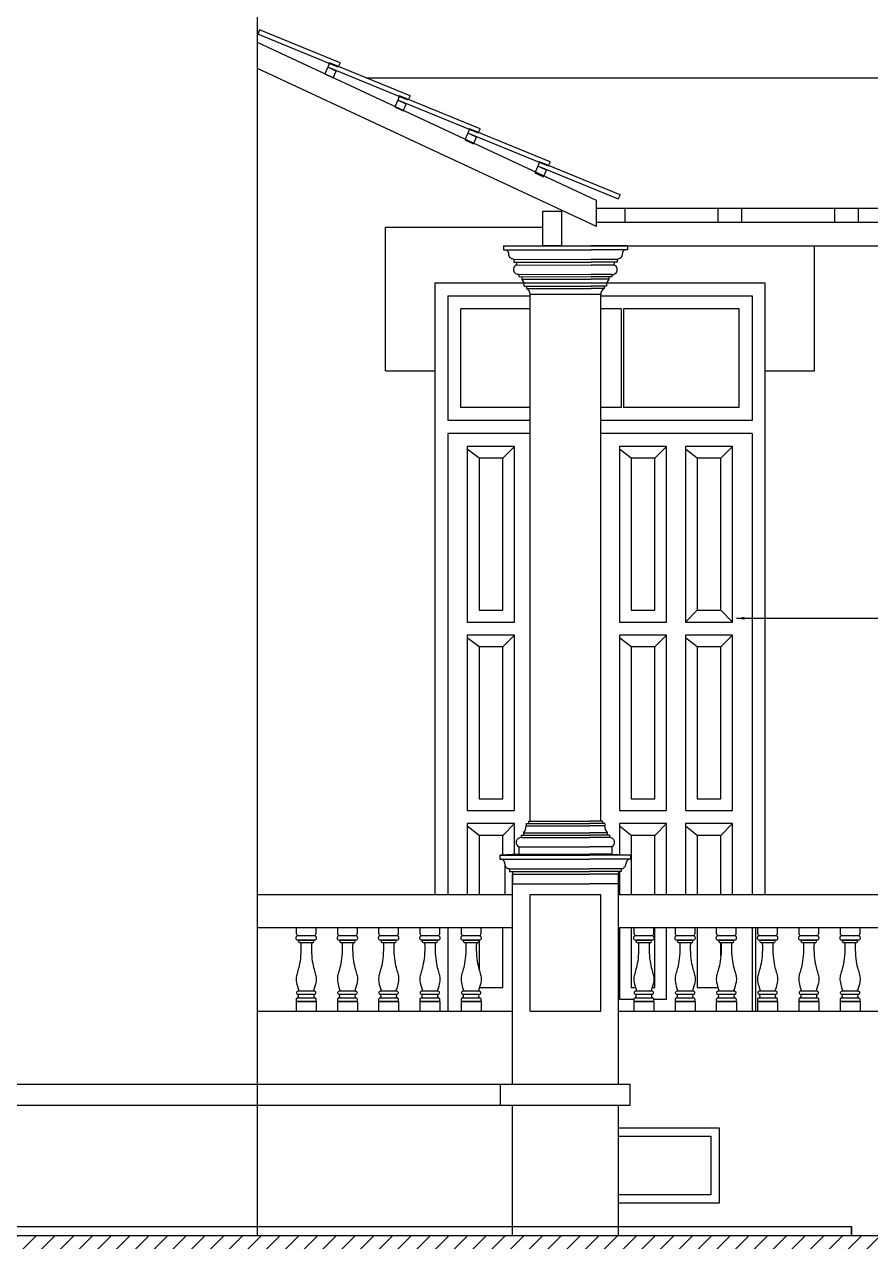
# Model space of a CAD drawing. Extents: x -1098 to 3016, y -832 to 644.
# Drawn here: x -638.1 to -566.4, y 132.4 to 235.7 of the extents above; entities that cross this region are included whole.
import ezdxf

# ---------------------------------------------------------------- set-up
doc = ezdxf.new("R2010")
doc.units = 0
doc.header["$MEASUREMENT"] = 0
for name, color, linetype in [('ESQUADRIAS', 2, 'CONTINUOUS'), ('HACHURA', 1, 'CONTINUOUS'), ('PAREDE', 1, 'CONTINUOUS'), ('PAREDES', 7, 'CONTINUOUS'), ('PISO', 1, 'CONTINUOUS'), ('TELHADO', 2, 'CONTINUOUS'), ('TERRA', 7, 'CONTINUOUS'), ('VARANDA', 1, 'CONTINUOUS')]:
    doc.layers.add(name, color=color, linetype=linetype)
doc.dimstyles.new('ISO-25', dxfattribs={"dimtxt": 10, "dimasz": 3.5, "dimexe": 1.25, "dimexo": 15, "dimgap": 5, "dimtad": 1, "dimdec": 1, "dimtxsty": 'STANDARD', "dimblk": 'DOT', "dimcen": 2.5, "dimclrd": 1, "dimclre": 1, "dimclrt": 2, "dimazin": 3, "dimtfac": 1, "dimtdec": 1, "dimtmove": 0, "dimatfit": 3})

msp = doc.modelspace()

# ---------------------------------------------------------------- hatches: boundary and pattern name
at = {"layer": 'HACHURA'}
h = msp.add_hatch(dxfattribs=at)
h.set_pattern_fill('ANSI31', color=256, scale=9, style=0)
h.set_pattern_definition([(45, (-17679.8451, -3286.2022), (-0.79549513, 0.79549513), [])])
h.paths.add_polyline_path([(-518.8, 132.877), (-519.884, 117.332), (-880.298, 117.332), (-880.298, 132.877)])

# ---------------------------------------------------------------- linework, layer by layer
at = {"layer": 'ESQUADRIAS'}
for points in [[(-607.507, 206.277), (-607.507, 218.418)], [(-594.169, 218.418), (-607.507, 218.418)], [(-571.107, 206.277), (-571.107, 216.877)], [(-607.507, 206.277), (-603.32, 206.277)], [(-575.32, 206.277), (-571.107, 206.277)], [(-576.107, 151.937), (-576.107, 159.037)]]:
    msp.add_lwpolyline(points, dxfattribs=at)
at = {"layer": 'ESQUADRIAS', "color": 2}
for points in [[(-603.32, 213.741), (-603.32, 161.837)], [(-603.32, 213.741), (-575.32, 213.741)], [(-575.32, 213.741), (-575.32, 161.837)], [(-602.22, 212.641), (-602.22, 202.041)], [(-602.22, 212.641), (-595.252, 212.641)], [(-589.253, 212.641), (-576.42, 212.641)], [(-576.42, 212.641), (-576.42, 202.041)], [(-601.12, 203.141), (-601.12, 211.541)], [(-595.252, 211.541), (-601.12, 211.541)], [(-587.52, 211.541), (-589.253, 211.541)], [(-587.52, 211.541), (-587.52, 203.141)], [(-587.32, 211.541), (-587.32, 203.141)], [(-577.52, 211.541), (-587.32, 211.541)], [(-577.52, 203.141), (-577.52, 211.541)], [(-595.252, 203.141), (-601.12, 203.141)], [(-587.52, 203.141), (-589.253, 203.141)], [(-577.52, 203.141), (-587.32, 203.141)], [(-595.252, 202.041), (-602.22, 202.041)], [(-576.42, 202.041), (-589.253, 202.041)], [(-595.252, 200.941), (-602.22, 200.941)], [(-602.22, 200.941), (-602.22, 161.837)], [(-576.42, 200.941), (-589.253, 200.941)], [(-576.42, 200.941), (-576.42, 161.837)], [(-599.57, 198.841), (-600.57, 199.616)], [(-597.57, 198.841), (-596.57, 199.841)], [(-586.67, 198.841), (-587.67, 199.616)], [(-584.67, 198.841), (-583.67, 199.841)], [(-581.07, 198.841), (-582.07, 199.616)], [(-579.07, 198.841), (-578.07, 199.841)], [(-581.07, 185.941), (-582.07, 184.941)], [(-579.07, 185.941), (-578.07, 184.941)], [(-599.57, 182.841), (-600.57, 183.616)], [(-597.57, 182.841), (-596.57, 183.841)], [(-586.67, 182.841), (-587.67, 183.616)], [(-584.67, 182.841), (-583.67, 183.841)], [(-581.07, 182.841), (-582.07, 183.616)], [(-579.07, 182.841), (-578.07, 183.841)], [(-596.57, 165.233), (-596.57, 167.841), (-600.57, 167.841), (-600.57, 161.837)], [(-599.57, 166.841), (-600.57, 167.616)], [(-597.57, 166.841), (-596.57, 167.841)], [(-583.67, 161.837), (-583.67, 167.841), (-587.67, 167.841), (-587.67, 165.217)], [(-586.67, 166.841), (-587.67, 167.616)], [(-584.67, 166.841), (-583.67, 167.841)], [(-578.07, 161.837), (-578.07, 167.841), (-582.07, 167.841), (-582.07, 161.837)], [(-581.07, 166.841), (-582.07, 167.616)], [(-579.07, 166.841), (-578.07, 167.841)], [(-597.57, 165.171), (-597.57, 166.841), (-599.57, 166.841), (-599.57, 161.837)], [(-584.67, 161.837), (-584.67, 166.841), (-586.67, 166.841), (-586.67, 161.837)], [(-579.07, 161.837), (-579.07, 166.841), (-581.07, 166.841), (-581.07, 161.837)], [(-597.374, 161.837), (-597.374, 164.289)], [(-587.67, 163.777), (-587.67, 161.837)], [(-602.22, 159.037), (-602.22, 151.937)], [(-599.57, 158.339), (-599.57, 158.334)], [(-599.533, 153.941), (-597.57, 153.941), (-597.57, 159.037)], [(-587.67, 159.037), (-587.67, 152.941), (-586.443, 152.941)], [(-586.67, 159.037), (-586.67, 153.941), (-586.313, 153.941)], [(-584.879, 153.941), (-584.67, 153.941), (-584.67, 159.037)], [(-584.748, 152.941), (-583.67, 152.941), (-583.67, 159.037)], [(-581.07, 159.037), (-581.07, 153.941), (-579.317, 153.941)], [(-576.42, 159.037), (-576.42, 151.937)], [(-599.57, 157.937), (-599.57, 155.45)], [(-579.07, 156.609), (-579.07, 157.737)]]:
    msp.add_lwpolyline(points, dxfattribs=at)
for points in [[(-600.57, 184.941), (-596.57, 184.941), (-596.57, 199.841), (-600.57, 199.841)], [(-587.67, 184.941), (-583.67, 184.941), (-583.67, 199.841), (-587.67, 199.841)], [(-582.07, 184.941), (-578.07, 184.941), (-578.07, 199.841), (-582.07, 199.841)], [(-599.57, 185.941), (-597.57, 185.941), (-597.57, 198.841), (-599.57, 198.841)], [(-586.67, 185.941), (-584.67, 185.941), (-584.67, 198.841), (-586.67, 198.841)], [(-581.07, 185.941), (-579.07, 185.941), (-579.07, 198.841), (-581.07, 198.841)], [(-600.57, 168.941), (-596.57, 168.941), (-596.57, 183.841), (-600.57, 183.841)], [(-587.67, 168.941), (-583.67, 168.941), (-583.67, 183.841), (-587.67, 183.841)], [(-582.07, 168.941), (-578.07, 168.941), (-578.07, 183.841), (-582.07, 183.841)], [(-599.57, 169.941), (-597.57, 169.941), (-597.57, 182.841), (-599.57, 182.841)], [(-586.67, 169.941), (-584.67, 169.941), (-584.67, 182.841), (-586.67, 182.841)], [(-581.07, 169.941), (-579.07, 169.941), (-579.07, 182.841), (-581.07, 182.841)]]:
    msp.add_lwpolyline(points, close=True, dxfattribs=at)
at = {"layer": 'ESQUADRIAS', "color": 1}
for points in [[(-587.752, 142.018), (-579.211, 142.018), (-579.211, 135.624), (-587.752, 135.624)], [(-587.752, 141.318), (-579.911, 141.318), (-579.911, 136.324), (-587.752, 136.324)]]:
    msp.add_lwpolyline(points, dxfattribs=at)
at = {"layer": 'PAREDE', "color": 4}
for points in [[(-609.182, 231.144), (-548.612, 231.144)], [(-589.604, 220.077), (-548.612, 220.077)], [(-589.604, 218.877), (-548.612, 218.877)], [(-592.592, 216.877), (-548.612, 216.877)], [(-587.752, 161.837), (-557.612, 161.837)], [(-587.752, 159.037), (-557.612, 159.037)], [(-587.752, 151.937), (-557.612, 151.937)]]:
    msp.add_lwpolyline(points, dxfattribs=at)
at = {"layer": 'PAREDE', "color": 6}
for points in [[(-579.3, 218.877), (-579.3, 220.077), (-577.3, 220.077), (-577.3, 218.877)], [(-569.404, 218.877), (-569.404, 220.077), (-567.404, 220.077), (-567.404, 218.877)]]:
    msp.add_lwpolyline(points, dxfattribs=at)
at = {"layer": 'PAREDE', "color": 7}
for points in [[(-597.512, 216.877), (-590.053, 216.865)], [(-597.512, 216.877), (-597.512, 216.537)], [(-597.312, 216.537), (-597.259, 216.508), (-597.216, 216.479), (-597.182, 216.451), (-597.154, 216.423), (-597.134, 216.394), (-597.118, 216.366), (-597.106, 216.337), (-597.098, 216.308), (-597.091, 216.278), (-597.086, 216.248), (-597.082, 216.218), (-597.078, 216.188), (-597.075, 216.159), (-597.072, 216.13), (-597.069, 216.103), (-597.065, 216.077), (-597.059, 216.053), (-597.052, 216.03), (-597.044, 216.009), (-597.035, 215.988), (-597.024, 215.968), (-597.012, 215.949), (-596.999, 215.93), (-596.984, 215.911), (-596.967, 215.891), (-596.947, 215.871), (-596.92, 215.851), (-596.887, 215.829), (-596.843, 215.808), (-596.787, 215.785), (-596.718, 215.761), (-596.632, 215.737)], [(-586.993, 216.865), (-590.053, 216.865)], [(-587.193, 216.525), (-587.246, 216.496), (-587.289, 216.467), (-587.323, 216.439), (-587.351, 216.411), (-587.371, 216.382), (-587.387, 216.354), (-587.399, 216.325), (-587.407, 216.296), (-587.414, 216.266), (-587.419, 216.236), (-587.423, 216.206), (-587.427, 216.176), (-587.43, 216.147), (-587.433, 216.118), (-587.436, 216.091), (-587.44, 216.065), (-587.446, 216.041), (-587.453, 216.018), (-587.461, 215.997), (-587.47, 215.976), (-587.481, 215.956), (-587.493, 215.937), (-587.506, 215.918), (-587.521, 215.899), (-587.538, 215.879), (-587.559, 215.859), (-587.585, 215.839), (-587.618, 215.817), (-587.662, 215.796), (-587.718, 215.773), (-587.787, 215.749), (-587.873, 215.725)], [(-586.993, 216.865), (-586.993, 216.525)], [(-596.632, 215.737), (-596.632, 215.497)], [(-596.392, 215.497), (-596.392, 215.257)], [(-588.113, 215.485), (-588.113, 215.245)], [(-587.873, 215.725), (-587.873, 215.485)], [(-596.192, 214.457), (-596.192, 214.257)], [(-595.952, 214.257), (-595.952, 214.057)], [(-588.553, 214.245), (-588.553, 214.045)], [(-588.313, 214.445), (-588.313, 214.245)], [(-595.552, 213.457), (-595.552, 213.257)], [(-588.953, 213.445), (-588.953, 213.245)], [(-595.252, 212.777), (-589.253, 212.777)], [(-595.592, 167.857), (-595.592, 167.657)], [(-595.392, 168.057), (-595.392, 167.857)], [(-589.112, 168.057), (-589.112, 167.857)], [(-588.912, 167.857), (-588.912, 167.657)], [(-595.992, 166.857), (-595.992, 166.657)], [(-595.792, 167.057), (-595.792, 166.857)], [(-588.712, 167.057), (-588.712, 166.857)], [(-588.512, 166.857), (-588.512, 166.657)], [(-596.192, 165.857), (-596.192, 165.257)], [(-588.312, 165.857), (-588.312, 165.257)], [(-596.192, 165.257), (-597.792, 165.157)], [(-597.792, 164.817), (-597.792, 165.157)], [(-588.312, 165.257), (-586.712, 165.157)], [(-586.712, 164.817), (-586.712, 165.157)], [(-596.992, 164.017), (-596.992, 163.777)], [(-596.752, 163.777), (-596.752, 163.537)], [(-596.752, 163.537), (-596.752, 162.726)], [(-587.752, 163.777), (-587.752, 163.537)], [(-587.752, 163.537), (-587.752, 162.726)], [(-587.512, 164.017), (-587.512, 163.777)], [(-595.252, 161.837), (-589.252, 161.837)]]:
    msp.add_lwpolyline(points, dxfattribs=at)
at = {"layer": 'PAREDE', "color": 2}
for points in [[(-597.512, 216.537), (-590.053, 216.525)], [(-586.993, 216.525), (-590.053, 216.525)], [(-596.632, 215.737), (-590.053, 215.725)], [(-596.632, 215.497), (-590.053, 215.485)], [(-596.392, 215.257), (-590.053, 215.245)], [(-587.873, 215.725), (-590.053, 215.725)], [(-587.873, 215.485), (-590.053, 215.485)], [(-588.113, 215.245), (-590.053, 215.245)], [(-596.192, 214.457), (-590.053, 214.445)], [(-596.192, 214.257), (-590.053, 214.245)], [(-595.952, 214.057), (-590.053, 214.045)], [(-588.313, 214.445), (-590.053, 214.445)], [(-588.313, 214.245), (-590.053, 214.245)], [(-588.553, 214.045), (-590.053, 214.045)], [(-595.752, 213.457), (-590.053, 213.445)], [(-595.552, 213.257), (-590.053, 213.245)], [(-588.753, 213.445), (-590.053, 213.445)], [(-588.953, 213.245), (-590.053, 213.245)], [(-595.592, 167.857), (-590.212, 167.857)], [(-595.592, 167.657), (-590.212, 167.657)], [(-595.392, 168.057), (-590.212, 168.057)], [(-589.112, 168.057), (-590.212, 168.057)], [(-588.912, 167.857), (-590.212, 167.857)], [(-588.912, 167.657), (-590.212, 167.657)], [(-595.992, 166.857), (-590.212, 166.857)], [(-595.992, 166.657), (-590.212, 166.657)], [(-595.792, 167.057), (-590.212, 167.057)], [(-588.712, 167.057), (-590.212, 167.057)], [(-588.512, 166.857), (-590.212, 166.857)], [(-588.512, 166.657), (-590.212, 166.657)], [(-596.192, 165.857), (-590.212, 165.857)], [(-588.312, 165.857), (-590.212, 165.857)], [(-597.792, 165.157), (-590.212, 165.157)], [(-597.792, 164.817), (-590.212, 164.817)], [(-596.192, 165.257), (-590.212, 165.257)], [(-588.312, 165.257), (-590.212, 165.257)], [(-586.712, 165.157), (-590.212, 165.157)], [(-586.712, 164.817), (-590.212, 164.817)], [(-597.012, 164.017), (-590.212, 164.017)], [(-596.992, 163.777), (-590.212, 163.777)], [(-596.752, 163.537), (-590.212, 163.537)], [(-587.492, 164.017), (-590.212, 164.017)], [(-587.512, 163.777), (-590.212, 163.777)], [(-587.752, 163.537), (-590.212, 163.537)], [(-596.752, 162.726), (-590.212, 162.726)], [(-587.752, 162.726), (-590.212, 162.726)]]:
    msp.add_lwpolyline(points, dxfattribs=at)
at = {"layer": 'PAREDE'}
for points in [[(-595.252, 168.057), (-595.252, 212.777)], [(-589.252, 168.057), (-589.253, 212.777)], [(-595.252, 168.057), (-595.252, 175.915)], [(-596.752, 145.737), (-596.752, 163.537)], [(-587.752, 145.737), (-587.752, 163.537)], [(-618.372, 161.837), (-596.752, 161.837)], [(-595.252, 151.937), (-595.252, 161.837)], [(-589.252, 151.937), (-589.252, 161.837)], [(-618.372, 159.037), (-596.752, 159.037)], [(-618.372, 151.937), (-596.752, 151.937)], [(-595.252, 151.937), (-589.252, 151.937)], [(-597.752, 143.937), (-597.752, 145.737)], [(-586.752, 143.937), (-586.752, 145.737)], [(-596.752, 132.877), (-596.752, 143.937)], [(-587.752, 132.877), (-587.752, 143.937)]]:
    msp.add_lwpolyline(points, dxfattribs=at)
at = {"layer": 'PAREDE', "color": 7}
for centre, radius, start, end in [((-596.245, 214.869), 0.415, 110.73869, 277.33379), ((-588.26, 214.857), 0.415, 262.66621, 69.26131), ((-596.466, 213.552), 0.721, 352.40833, 44.46157), ((-588.039, 213.54), 0.721, 135.53843, 187.59167), ((-595.796, 212.77), 0.544, 358.04604, 63.36796), ((-588.709, 212.758), 0.544, 116.63204, 181.95396), ((-596.408, 167.595), 0.818, 318.82884, 4.30126), ((-588.096, 167.595), 0.818, 175.69874, 221.17116), ((-596.008, 166.236), 0.421, 87.75469, 244.17282), ((-588.495, 166.236), 0.421, 295.82718, 92.24531), ((-597.772, 164.436), 0.381, 357.07463, 92.92537), ((-597.002, 164.407), 0.39, 178.53366, 271.46634), ((-587.502, 164.407), 0.39, 268.53366, 1.46634), ((-586.731, 164.436), 0.381, 87.07463, 182.92537)]:
    msp.add_arc(centre, radius, start, end, dxfattribs=at)
at = {"layer": 'PAREDES'}
msp.add_lwpolyline([(-618.372, 132.877), (-618.372, 245.246)], dxfattribs=at)
at = {"layer": 'PAREDES', "color": 2}
for points in [[(-756.192, 145.737), (-586.752, 145.737)], [(-756.192, 143.937), (-586.752, 143.937)]]:
    msp.add_lwpolyline(points, dxfattribs=at)
at = {"layer": 'PISO'}
for points in [[(-780.792, 133.637), (-592.592, 133.637)], [(-592.592, 133.637), (-567.992, 133.637)], [(-567.992, 132.877), (-567.992, 133.637)], [(-567.992, 133.637), (-567.992, 132.877)]]:
    msp.add_lwpolyline(points, dxfattribs=at)
at = {"layer": 'TELHADO'}
for points in [[(-618.203, 235.196), (-618.354, 234.825)], [(-611.518, 232.046), (-618.354, 234.825)], [(-611.518, 232.046), (-618.354, 234.825)], [(-611.518, 232.046), (-618.354, 234.825)], [(-611.367, 232.416), (-618.203, 235.196)], [(-611.367, 232.416), (-618.203, 235.196)], [(-611.367, 232.416), (-618.203, 235.196)], [(-612.261, 232.395), (-612.412, 232.025)], [(-612.261, 232.395), (-612.412, 232.025)], [(-612.261, 232.395), (-612.412, 232.025)], [(-612.261, 232.395), (-612.412, 232.025)], [(-605.575, 229.245), (-612.412, 232.025)], [(-605.575, 229.245), (-612.412, 232.025)], [(-605.575, 229.245), (-612.412, 232.025)], [(-605.575, 229.245), (-612.412, 232.025)], [(-605.575, 229.245), (-612.412, 232.025)], [(-605.575, 229.245), (-612.412, 232.025)], [(-605.425, 229.616), (-612.261, 232.395)], [(-605.425, 229.616), (-612.261, 232.395)], [(-605.425, 229.616), (-612.261, 232.395)], [(-605.425, 229.616), (-612.261, 232.395)], [(-605.425, 229.616), (-612.261, 232.395)], [(-605.425, 229.616), (-612.261, 232.395)], [(-611.367, 232.416), (-611.537, 232.055)], [(-611.367, 232.416), (-611.537, 232.055)], [(-606.319, 229.595), (-606.469, 229.224)], [(-606.319, 229.595), (-606.469, 229.224)], [(-606.319, 229.595), (-606.469, 229.224)], [(-606.319, 229.595), (-606.469, 229.224)], [(-599.482, 226.815), (-606.319, 229.595)], [(-599.482, 226.815), (-606.319, 229.595)], [(-599.482, 226.815), (-606.319, 229.595)], [(-599.482, 226.815), (-606.319, 229.595)], [(-599.482, 226.815), (-606.319, 229.595)], [(-599.482, 226.815), (-606.319, 229.595)], [(-605.425, 229.616), (-605.595, 229.254)], [(-605.425, 229.616), (-605.595, 229.254)], [(-605.425, 229.616), (-605.595, 229.254)], [(-599.633, 226.445), (-606.469, 229.224)], [(-599.633, 226.445), (-606.469, 229.224)], [(-599.633, 226.445), (-606.469, 229.224)], [(-599.633, 226.445), (-606.469, 229.224)], [(-599.633, 226.445), (-606.469, 229.224)], [(-599.633, 226.445), (-606.469, 229.224)], [(-600.376, 226.794), (-600.527, 226.424)], [(-600.376, 226.794), (-600.527, 226.424)], [(-600.376, 226.794), (-600.527, 226.424)], [(-600.376, 226.794), (-600.527, 226.424)], [(-593.691, 223.644), (-600.527, 226.424)], [(-593.691, 223.644), (-600.527, 226.424)], [(-593.691, 223.644), (-600.527, 226.424)], [(-593.691, 223.644), (-600.527, 226.424)], [(-593.691, 223.644), (-600.527, 226.424)], [(-593.691, 223.644), (-600.527, 226.424)], [(-593.54, 224.015), (-600.376, 226.794)], [(-593.54, 224.015), (-600.376, 226.794)], [(-593.54, 224.015), (-600.376, 226.794)], [(-593.54, 224.015), (-600.376, 226.794)], [(-593.54, 224.015), (-600.376, 226.794)], [(-593.54, 224.015), (-600.376, 226.794)], [(-599.482, 226.815), (-599.653, 226.454)], [(-599.482, 226.815), (-599.653, 226.454)], [(-599.482, 226.815), (-599.653, 226.454)], [(-594.434, 223.994), (-594.585, 223.623)], [(-594.434, 223.994), (-594.585, 223.623)], [(-594.434, 223.994), (-594.585, 223.623)], [(-594.434, 223.994), (-594.585, 223.623)], [(-587.748, 220.844), (-594.585, 223.623)], [(-587.748, 220.844), (-594.585, 223.623)], [(-587.748, 220.844), (-594.585, 223.623)], [(-587.748, 220.844), (-594.585, 223.623)], [(-587.748, 220.844), (-594.585, 223.623)], [(-587.748, 220.844), (-594.585, 223.623)], [(-587.598, 221.214), (-594.434, 223.994)], [(-587.598, 221.214), (-594.434, 223.994)], [(-587.598, 221.214), (-594.434, 223.994)], [(-587.598, 221.214), (-594.434, 223.994)], [(-587.598, 221.214), (-594.434, 223.994)], [(-587.598, 221.214), (-594.434, 223.994)], [(-593.54, 224.015), (-593.71, 223.654)], [(-593.54, 224.015), (-593.71, 223.654)], [(-593.54, 224.015), (-593.71, 223.654)], [(-587.598, 221.214), (-587.768, 220.853)], [(-587.598, 221.214), (-587.768, 220.853)], [(-587.598, 221.214), (-587.768, 220.853)], [(-588.222, 220.077), (-587.196, 220.077), (-587.196, 218.877)]]:
    msp.add_lwpolyline(points, dxfattribs=at)
at = {"layer": 'TELHADO', "color": 2}
for points in [[(-589.604, 220.72), (-618.372, 234.118)], [(-589.604, 218.514), (-618.372, 231.912)], [(-589.604, 218.514), (-589.604, 220.72)]]:
    msp.add_lwpolyline(points, dxfattribs=at)
at = {"layer": 'TELHADO', "color": 1}
for points in [[(-612.668, 231.482), (-611.944, 231.141), (-611.688, 231.684), (-612.412, 232.025)], [(-606.725, 228.682), (-606.002, 228.341), (-605.746, 228.883), (-606.469, 229.224)], [(-600.783, 225.881), (-600.059, 225.54), (-599.803, 226.083), (-600.527, 226.424)], [(-594.841, 223.081), (-594.117, 222.74), (-593.861, 223.282), (-594.585, 223.623)]]:
    msp.add_lwpolyline(points, close=True, dxfattribs=at)
at = {"layer": 'TERRA'}
msp.add_lwpolyline([(-880.22, 132.877), (-518.8, 132.877)], dxfattribs=at)
at = {"layer": 'VARANDA'}
for p, q in [((-614.79, 157.937), (-613.693, 157.937)), ((-613.593, 157.837), (-613.593, 157.837)), ((-611.292, 157.937), (-610.195, 157.937)), ((-610.095, 157.837), (-610.095, 157.837)), ((-607.794, 157.937), (-606.697, 157.937)), ((-606.597, 157.837), (-606.597, 157.837)), ((-604.296, 157.937), (-603.199, 157.937)), ((-603.099, 157.837), (-603.099, 157.837)), ((-600.798, 157.937), (-599.701, 157.937)), ((-599.601, 157.837), (-599.601, 157.837)), ((-586.144, 157.937), (-585.047, 157.937)), ((-584.947, 157.837), (-584.947, 157.837)), ((-582.646, 157.937), (-581.549, 157.937)), ((-581.449, 157.837), (-581.449, 157.837)), ((-579.148, 157.937), (-578.051, 157.937)), ((-577.951, 157.837), (-577.951, 157.837)), ((-575.65, 157.937), (-574.553, 157.937)), ((-574.453, 157.837), (-574.453, 157.837)), ((-572.152, 157.937), (-571.055, 157.937)), ((-570.955, 157.837), (-570.955, 157.837)), ((-568.654, 157.937), (-567.557, 157.937)), ((-567.457, 157.837), (-567.457, 157.837))]:
    msp.add_line(p, q, dxfattribs=at)
msp.add_lwpolyline([(-594.169, 219.828), (-592.592, 219.828), (-592.592, 216.877), (-594.169, 216.877)], close=True, dxfattribs=at)
for points in [[(-615.09, 159.037), (-615.09, 158.537, 0.4142136), (-614.89, 158.337), (-613.593, 158.337, 0.4142136), (-613.393, 158.537), (-613.393, 159.037)], [(-611.592, 159.037), (-611.592, 158.537, 0.4142136), (-611.392, 158.337), (-610.095, 158.337, 0.4142136), (-609.895, 158.537), (-609.895, 159.037)], [(-608.094, 159.037), (-608.094, 158.537, 0.4142136), (-607.894, 158.337), (-606.597, 158.337, 0.4142136), (-606.397, 158.537), (-606.397, 159.037)], [(-604.596, 159.037), (-604.596, 158.537, 0.4142136), (-604.396, 158.337), (-603.099, 158.337, 0.4142136), (-602.899, 158.537), (-602.899, 159.037)], [(-601.098, 159.037), (-601.098, 158.537, 0.4142136), (-600.898, 158.337), (-599.601, 158.337, 0.4142136), (-599.401, 158.537), (-599.401, 159.037)], [(-586.444, 159.037), (-586.444, 158.537, 0.4142136), (-586.244, 158.337), (-584.947, 158.337, 0.4142136), (-584.747, 158.537), (-584.747, 159.037)], [(-582.946, 159.037), (-582.946, 158.537, 0.4142136), (-582.746, 158.337), (-581.449, 158.337, 0.4142136), (-581.249, 158.537), (-581.249, 159.037)], [(-579.448, 159.037), (-579.448, 158.537, 0.4142136), (-579.248, 158.337), (-577.951, 158.337, 0.4142136), (-577.751, 158.537), (-577.751, 159.037)], [(-575.95, 159.037), (-575.95, 158.537, 0.4142136), (-575.75, 158.337), (-574.453, 158.337, 0.4142136), (-574.253, 158.537), (-574.253, 159.037)], [(-572.452, 159.037), (-572.452, 158.537, 0.4142136), (-572.252, 158.337), (-570.955, 158.337, 0.4142136), (-570.755, 158.537), (-570.755, 159.037)], [(-568.954, 159.037), (-568.954, 158.537, 0.4142136), (-568.754, 158.337), (-567.457, 158.337, 0.4142136), (-567.257, 158.537), (-567.257, 159.037)], [(-613.693, 157.737), (-614.79, 157.737, -0.4142136), (-614.89, 157.837), (-614.89, 157.837)], [(-610.195, 157.737), (-611.292, 157.737, -0.4142136), (-611.392, 157.837), (-611.392, 157.837)], [(-606.697, 157.737), (-607.794, 157.737, -0.4142136), (-607.894, 157.837), (-607.894, 157.837)], [(-603.199, 157.737), (-604.296, 157.737, -0.4142136), (-604.396, 157.837), (-604.396, 157.837)], [(-599.701, 157.737), (-600.798, 157.737, -0.4142136), (-600.898, 157.837), (-600.898, 157.837)], [(-585.047, 157.737), (-586.144, 157.737, -0.4142136), (-586.244, 157.837), (-586.244, 157.837)], [(-581.549, 157.737), (-582.646, 157.737, -0.4142136), (-582.746, 157.837), (-582.746, 157.837)], [(-578.051, 157.737), (-579.148, 157.737, -0.4142136), (-579.248, 157.837), (-579.248, 157.837)], [(-574.553, 157.737), (-575.65, 157.737, -0.4142136), (-575.75, 157.837), (-575.75, 157.837)], [(-571.055, 157.737), (-572.152, 157.737, -0.4142136), (-572.252, 157.837), (-572.252, 157.837)], [(-567.557, 157.737), (-568.654, 157.737, -0.4142136), (-568.754, 157.837), (-568.754, 157.837)]]:
    msp.add_lwpolyline(points, format="xyb", dxfattribs=at)
for points in [[(-614.93, 158.334), (-613.553, 158.334, -0.4142136), (-613.393, 158.174), (-613.393, 158.097, -0.4142136), (-613.553, 157.937), (-614.93, 157.937, -0.4142136), (-615.09, 158.097), (-615.09, 158.174, -0.4142136)], [(-611.432, 158.334), (-610.055, 158.334, -0.4142136), (-609.895, 158.174), (-609.895, 158.097, -0.4142136), (-610.055, 157.937), (-611.432, 157.937, -0.4142136), (-611.592, 158.097), (-611.592, 158.174, -0.4142136)], [(-607.934, 158.334), (-606.557, 158.334, -0.4142136), (-606.397, 158.174), (-606.397, 158.097, -0.4142136), (-606.557, 157.937), (-607.934, 157.937, -0.4142136), (-608.094, 158.097), (-608.094, 158.174, -0.4142136)], [(-604.436, 158.334), (-603.059, 158.334, -0.4142136), (-602.899, 158.174), (-602.899, 158.097, -0.4142136), (-603.059, 157.937), (-604.436, 157.937, -0.4142136), (-604.596, 158.097), (-604.596, 158.174, -0.4142136)], [(-600.938, 158.334), (-599.561, 158.334, -0.4142136), (-599.401, 158.174), (-599.401, 158.097, -0.4142136), (-599.561, 157.937), (-600.938, 157.937, -0.4142136), (-601.098, 158.097), (-601.098, 158.174, -0.4142136)], [(-586.284, 158.334), (-584.907, 158.334, -0.4142136), (-584.747, 158.174), (-584.747, 158.097, -0.4142136), (-584.907, 157.937), (-586.284, 157.937, -0.4142136), (-586.444, 158.097), (-586.444, 158.174, -0.4142136)], [(-582.786, 158.334), (-581.409, 158.334, -0.4142136), (-581.249, 158.174), (-581.249, 158.097, -0.4142136), (-581.409, 157.937), (-582.786, 157.937, -0.4142136), (-582.946, 158.097), (-582.946, 158.174, -0.4142136)], [(-579.288, 158.334), (-577.911, 158.334, -0.4142136), (-577.751, 158.174), (-577.751, 158.097, -0.4142136), (-577.911, 157.937), (-579.288, 157.937, -0.4142136), (-579.448, 158.097), (-579.448, 158.174, -0.4142136)], [(-575.79, 158.334), (-574.413, 158.334, -0.4142136), (-574.253, 158.174), (-574.253, 158.097, -0.4142136), (-574.413, 157.937), (-575.79, 157.937, -0.4142136), (-575.95, 158.097), (-575.95, 158.174, -0.4142136)], [(-572.292, 158.334), (-570.915, 158.334, -0.4142136), (-570.755, 158.174), (-570.755, 158.097, -0.4142136), (-570.915, 157.937), (-572.292, 157.937, -0.4142136), (-572.452, 158.097), (-572.452, 158.174, -0.4142136)], [(-568.794, 158.334), (-567.417, 158.334, -0.4142136), (-567.257, 158.174), (-567.257, 158.097, -0.4142136), (-567.417, 157.937), (-568.794, 157.937, -0.4142136), (-568.954, 158.097), (-568.954, 158.174, -0.4142136)], [(-615.092, 152.917), (-615.092, 152.857, 0.4142136), (-614.972, 152.737), (-613.512, 152.737, 0.4142136), (-613.392, 152.857), (-613.392, 152.917, 0.4142136), (-613.512, 153.037), (-614.972, 153.037, 0.4142136)], [(-614.922, 153.637), (-613.562, 153.637, -0.4142136), (-613.442, 153.517), (-613.442, 153.457, -0.4142136), (-613.562, 153.337), (-614.922, 153.337, -0.4142136), (-615.042, 153.457), (-615.042, 153.517, -0.4142136)], [(-611.594, 152.917), (-611.594, 152.857, 0.4142136), (-611.474, 152.737), (-610.014, 152.737, 0.4142136), (-609.894, 152.857), (-609.894, 152.917, 0.4142136), (-610.014, 153.037), (-611.474, 153.037, 0.4142136)], [(-611.424, 153.637), (-610.064, 153.637, -0.4142136), (-609.944, 153.517), (-609.944, 153.457, -0.4142136), (-610.064, 153.337), (-611.424, 153.337, -0.4142136), (-611.544, 153.457), (-611.544, 153.517, -0.4142136)], [(-608.096, 152.917), (-608.096, 152.857, 0.4142136), (-607.976, 152.737), (-606.516, 152.737, 0.4142136), (-606.396, 152.857), (-606.396, 152.917, 0.4142136), (-606.516, 153.037), (-607.976, 153.037, 0.4142136)], [(-607.926, 153.637), (-606.566, 153.637, -0.4142136), (-606.446, 153.517), (-606.446, 153.457, -0.4142136), (-606.566, 153.337), (-607.926, 153.337, -0.4142136), (-608.046, 153.457), (-608.046, 153.517, -0.4142136)], [(-604.598, 152.917), (-604.598, 152.857, 0.4142136), (-604.478, 152.737), (-603.018, 152.737, 0.4142136), (-602.898, 152.857), (-602.898, 152.917, 0.4142136), (-603.018, 153.037), (-604.478, 153.037, 0.4142136)], [(-604.428, 153.637), (-603.068, 153.637, -0.4142136), (-602.948, 153.517), (-602.948, 153.457, -0.4142136), (-603.068, 153.337), (-604.428, 153.337, -0.4142136), (-604.548, 153.457), (-604.548, 153.517, -0.4142136)], [(-601.1, 152.917), (-601.1, 152.857, 0.4142136), (-600.98, 152.737), (-599.52, 152.737, 0.4142136), (-599.4, 152.857), (-599.4, 152.917, 0.4142136), (-599.52, 153.037), (-600.98, 153.037, 0.4142136)], [(-600.93, 153.637), (-599.57, 153.637, -0.4142136), (-599.45, 153.517), (-599.45, 153.457, -0.4142136), (-599.57, 153.337), (-600.93, 153.337, -0.4142136), (-601.05, 153.457), (-601.05, 153.517, -0.4142136)], [(-586.446, 152.917), (-586.446, 152.857, 0.4142136), (-586.326, 152.737), (-584.866, 152.737, 0.4142136), (-584.746, 152.857), (-584.746, 152.917, 0.4142136), (-584.866, 153.037), (-586.326, 153.037, 0.4142136)], [(-586.276, 153.637), (-584.916, 153.637, -0.4142136), (-584.796, 153.517), (-584.796, 153.457, -0.4142136), (-584.916, 153.337), (-586.276, 153.337, -0.4142136), (-586.396, 153.457), (-586.396, 153.517, -0.4142136)], [(-582.948, 152.917), (-582.948, 152.857, 0.4142136), (-582.828, 152.737), (-581.368, 152.737, 0.4142136), (-581.248, 152.857), (-581.248, 152.917, 0.4142136), (-581.368, 153.037), (-582.828, 153.037, 0.4142136)], [(-582.778, 153.637), (-581.418, 153.637, -0.4142136), (-581.298, 153.517), (-581.298, 153.457, -0.4142136), (-581.418, 153.337), (-582.778, 153.337, -0.4142136), (-582.898, 153.457), (-582.898, 153.517, -0.4142136)], [(-579.45, 152.917), (-579.45, 152.857, 0.4142136), (-579.33, 152.737), (-577.87, 152.737, 0.4142136), (-577.75, 152.857), (-577.75, 152.917, 0.4142136), (-577.87, 153.037), (-579.33, 153.037, 0.4142136)], [(-579.28, 153.637), (-577.92, 153.637, -0.4142136), (-577.8, 153.517), (-577.8, 153.457, -0.4142136), (-577.92, 153.337), (-579.28, 153.337, -0.4142136), (-579.4, 153.457), (-579.4, 153.517, -0.4142136)], [(-575.952, 152.917), (-575.952, 152.857, 0.4142136), (-575.832, 152.737), (-574.372, 152.737, 0.4142136), (-574.252, 152.857), (-574.252, 152.917, 0.4142136), (-574.372, 153.037), (-575.832, 153.037, 0.4142136)], [(-575.782, 153.637), (-574.422, 153.637, -0.4142136), (-574.302, 153.517), (-574.302, 153.457, -0.4142136), (-574.422, 153.337), (-575.782, 153.337, -0.4142136), (-575.902, 153.457), (-575.902, 153.517, -0.4142136)], [(-572.454, 152.917), (-572.454, 152.857, 0.4142136), (-572.334, 152.737), (-570.874, 152.737, 0.4142136), (-570.754, 152.857), (-570.754, 152.917, 0.4142136), (-570.874, 153.037), (-572.334, 153.037, 0.4142136)], [(-572.284, 153.637), (-570.924, 153.637, -0.4142136), (-570.804, 153.517), (-570.804, 153.457, -0.4142136), (-570.924, 153.337), (-572.284, 153.337, -0.4142136), (-572.404, 153.457), (-572.404, 153.517, -0.4142136)], [(-568.956, 152.917), (-568.956, 152.857, 0.4142136), (-568.836, 152.737), (-567.376, 152.737, 0.4142136), (-567.256, 152.857), (-567.256, 152.917, 0.4142136), (-567.376, 153.037), (-568.836, 153.037, 0.4142136)], [(-568.786, 153.637), (-567.426, 153.637, -0.4142136), (-567.306, 153.517), (-567.306, 153.457, -0.4142136), (-567.426, 153.337), (-568.786, 153.337, -0.4142136), (-568.906, 153.457), (-568.906, 153.517, -0.4142136)]]:
    msp.add_lwpolyline(points, format="xyb", close=True, dxfattribs=at)
for points in [[(-614.69, 157.737), (-614.682, 157.43), (-614.683, 157.142), (-614.693, 156.873), (-614.711, 156.622), (-614.734, 156.391), (-614.763, 156.177), (-614.797, 155.981), (-614.833, 155.803), (-614.871, 155.641), (-614.909, 155.495), (-614.947, 155.362), (-614.983, 155.239), (-615.016, 155.124), (-615.045, 155.015), (-615.068, 154.911), (-615.084, 154.807), (-615.093, 154.703), (-615.093, 154.594), (-615.083, 154.477), (-615.063, 154.348), (-615.032, 154.204), (-614.988, 154.039), (-614.932, 153.852), (-614.861, 153.637)], [(-614.69, 157.737), (-614.69, 157.594)], [(-613.793, 157.737), (-613.802, 157.43), (-613.8, 157.142), (-613.791, 156.873), (-613.773, 156.622), (-613.749, 156.391), (-613.72, 156.177), (-613.687, 155.981), (-613.651, 155.803), (-613.613, 155.641), (-613.575, 155.495), (-613.537, 155.362), (-613.501, 155.239), (-613.468, 155.124), (-613.439, 155.015), (-613.416, 154.911), (-613.399, 154.807), (-613.391, 154.703), (-613.391, 154.594), (-613.4, 154.477), (-613.42, 154.348), (-613.452, 154.204), (-613.495, 154.039), (-613.552, 153.852), (-613.623, 153.637)], [(-613.793, 157.737), (-613.793, 157.594)], [(-611.192, 157.737), (-611.184, 157.43), (-611.185, 157.142), (-611.195, 156.873), (-611.213, 156.622), (-611.236, 156.391), (-611.265, 156.177), (-611.299, 155.981), (-611.335, 155.803), (-611.373, 155.641), (-611.411, 155.495), (-611.449, 155.362), (-611.485, 155.239), (-611.518, 155.124), (-611.547, 155.015), (-611.57, 154.911), (-611.586, 154.807), (-611.595, 154.703), (-611.595, 154.594), (-611.585, 154.477), (-611.565, 154.348), (-611.534, 154.204), (-611.49, 154.039), (-611.434, 153.852), (-611.363, 153.637)], [(-611.192, 157.737), (-611.192, 157.594)], [(-610.295, 157.737), (-610.304, 157.43), (-610.302, 157.142), (-610.293, 156.873), (-610.275, 156.622), (-610.251, 156.391), (-610.222, 156.177), (-610.189, 155.981), (-610.153, 155.803), (-610.115, 155.641), (-610.077, 155.495), (-610.039, 155.362), (-610.003, 155.239), (-609.97, 155.124), (-609.941, 155.015), (-609.918, 154.911), (-609.901, 154.807), (-609.893, 154.703), (-609.893, 154.594), (-609.902, 154.477), (-609.922, 154.348), (-609.954, 154.204), (-609.997, 154.039), (-610.054, 153.852), (-610.125, 153.637)], [(-610.295, 157.737), (-610.295, 157.594)], [(-607.694, 157.737), (-607.686, 157.43), (-607.687, 157.142), (-607.697, 156.873), (-607.715, 156.622), (-607.738, 156.391), (-607.767, 156.177), (-607.801, 155.981), (-607.837, 155.803), (-607.875, 155.641), (-607.913, 155.495), (-607.951, 155.362), (-607.987, 155.239), (-608.02, 155.124), (-608.049, 155.015), (-608.072, 154.911), (-608.088, 154.807), (-608.097, 154.703), (-608.097, 154.594), (-608.087, 154.477), (-608.067, 154.348), (-608.036, 154.204), (-607.992, 154.039), (-607.936, 153.852), (-607.865, 153.637)], [(-607.694, 157.737), (-607.694, 157.594)], [(-606.797, 157.737), (-606.806, 157.43), (-606.804, 157.142), (-606.795, 156.873), (-606.777, 156.622), (-606.753, 156.391), (-606.724, 156.177), (-606.691, 155.981), (-606.655, 155.803), (-606.617, 155.641), (-606.579, 155.495), (-606.541, 155.362), (-606.505, 155.239), (-606.472, 155.124), (-606.443, 155.015), (-606.42, 154.911), (-606.403, 154.807), (-606.395, 154.703), (-606.395, 154.594), (-606.404, 154.477), (-606.424, 154.348), (-606.456, 154.204), (-606.499, 154.039), (-606.556, 153.852), (-606.627, 153.637)], [(-606.797, 157.737), (-606.797, 157.594)], [(-604.196, 157.737), (-604.188, 157.43), (-604.189, 157.142), (-604.199, 156.873), (-604.217, 156.622), (-604.24, 156.391), (-604.269, 156.177), (-604.303, 155.981), (-604.339, 155.803), (-604.377, 155.641), (-604.415, 155.495), (-604.453, 155.362), (-604.489, 155.239), (-604.522, 155.124), (-604.551, 155.015), (-604.574, 154.911), (-604.59, 154.807), (-604.599, 154.703), (-604.599, 154.594), (-604.589, 154.477), (-604.569, 154.348), (-604.538, 154.204), (-604.494, 154.039), (-604.438, 153.852), (-604.367, 153.637)], [(-604.196, 157.737), (-604.196, 157.594)], [(-603.299, 157.737), (-603.308, 157.43), (-603.306, 157.142), (-603.297, 156.873), (-603.279, 156.622), (-603.255, 156.391), (-603.226, 156.177), (-603.193, 155.981), (-603.157, 155.803), (-603.119, 155.641), (-603.081, 155.495), (-603.043, 155.362), (-603.007, 155.239), (-602.974, 155.124), (-602.945, 155.015), (-602.922, 154.911), (-602.905, 154.807), (-602.897, 154.703), (-602.897, 154.594), (-602.906, 154.477), (-602.926, 154.348), (-602.958, 154.204), (-603.001, 154.039), (-603.058, 153.852), (-603.129, 153.637)], [(-603.299, 157.737), (-603.299, 157.594)], [(-600.698, 157.737), (-600.69, 157.43), (-600.691, 157.142), (-600.701, 156.873), (-600.719, 156.622), (-600.742, 156.391), (-600.771, 156.177), (-600.805, 155.981), (-600.841, 155.803), (-600.879, 155.641), (-600.917, 155.495), (-600.955, 155.362), (-600.991, 155.239), (-601.024, 155.124), (-601.053, 155.015), (-601.076, 154.911), (-601.092, 154.807), (-601.101, 154.703), (-601.101, 154.594), (-601.091, 154.477), (-601.071, 154.348), (-601.04, 154.204), (-600.996, 154.039), (-600.94, 153.852), (-600.869, 153.637)], [(-600.698, 157.737), (-600.698, 157.594)], [(-599.801, 157.737), (-599.81, 157.43), (-599.808, 157.142), (-599.799, 156.873), (-599.781, 156.622), (-599.757, 156.391), (-599.728, 156.177), (-599.695, 155.981), (-599.659, 155.803), (-599.621, 155.641), (-599.583, 155.495), (-599.545, 155.362), (-599.509, 155.239), (-599.476, 155.124), (-599.447, 155.015), (-599.424, 154.911), (-599.407, 154.807), (-599.399, 154.703), (-599.399, 154.594), (-599.408, 154.477), (-599.428, 154.348), (-599.46, 154.204), (-599.503, 154.039), (-599.56, 153.852), (-599.631, 153.637)], [(-599.801, 157.737), (-599.801, 157.594)], [(-586.044, 157.737), (-586.036, 157.43), (-586.037, 157.142), (-586.047, 156.873), (-586.065, 156.622), (-586.088, 156.391), (-586.117, 156.177), (-586.151, 155.981), (-586.187, 155.803), (-586.225, 155.641), (-586.263, 155.495), (-586.301, 155.362), (-586.337, 155.239), (-586.37, 155.124), (-586.399, 155.015), (-586.422, 154.911), (-586.438, 154.807), (-586.447, 154.703), (-586.447, 154.594), (-586.437, 154.477), (-586.417, 154.348), (-586.386, 154.204), (-586.342, 154.039), (-586.286, 153.852), (-586.215, 153.637)], [(-586.044, 157.737), (-586.044, 157.594)], [(-585.147, 157.737), (-585.156, 157.43), (-585.154, 157.142), (-585.145, 156.873), (-585.127, 156.622), (-585.103, 156.391), (-585.074, 156.177), (-585.041, 155.981), (-585.005, 155.803), (-584.967, 155.641), (-584.929, 155.495), (-584.891, 155.362), (-584.855, 155.239), (-584.822, 155.124), (-584.793, 155.015), (-584.77, 154.911), (-584.753, 154.807), (-584.745, 154.703), (-584.745, 154.594), (-584.754, 154.477), (-584.774, 154.348), (-584.806, 154.204), (-584.849, 154.039), (-584.906, 153.852), (-584.977, 153.637)], [(-585.147, 157.737), (-585.147, 157.594)], [(-582.546, 157.737), (-582.538, 157.43), (-582.539, 157.142), (-582.549, 156.873), (-582.567, 156.622), (-582.59, 156.391), (-582.619, 156.177), (-582.653, 155.981), (-582.689, 155.803), (-582.727, 155.641), (-582.765, 155.495), (-582.803, 155.362), (-582.839, 155.239), (-582.872, 155.124), (-582.901, 155.015), (-582.924, 154.911), (-582.94, 154.807), (-582.949, 154.703), (-582.949, 154.594), (-582.939, 154.477), (-582.919, 154.348), (-582.888, 154.204), (-582.844, 154.039), (-582.788, 153.852), (-582.717, 153.637)], [(-582.546, 157.737), (-582.546, 157.594)], [(-581.649, 157.737), (-581.658, 157.43), (-581.656, 157.142), (-581.647, 156.873), (-581.629, 156.622), (-581.605, 156.391), (-581.576, 156.177), (-581.543, 155.981), (-581.507, 155.803), (-581.469, 155.641), (-581.431, 155.495), (-581.393, 155.362), (-581.357, 155.239), (-581.324, 155.124), (-581.295, 155.015), (-581.272, 154.911), (-581.255, 154.807), (-581.247, 154.703), (-581.247, 154.594), (-581.256, 154.477), (-581.276, 154.348), (-581.308, 154.204), (-581.351, 154.039), (-581.408, 153.852), (-581.479, 153.637)], [(-581.649, 157.737), (-581.649, 157.594)], [(-579.048, 157.737), (-579.04, 157.43), (-579.041, 157.142), (-579.051, 156.873), (-579.069, 156.622), (-579.092, 156.391), (-579.121, 156.177), (-579.155, 155.981), (-579.191, 155.803), (-579.229, 155.641), (-579.267, 155.495), (-579.305, 155.362), (-579.341, 155.239), (-579.374, 155.124), (-579.403, 155.015), (-579.426, 154.911), (-579.442, 154.807), (-579.451, 154.703), (-579.451, 154.594), (-579.441, 154.477), (-579.421, 154.348), (-579.39, 154.204), (-579.346, 154.039), (-579.29, 153.852), (-579.219, 153.637)], [(-579.048, 157.737), (-579.048, 157.594)], [(-578.151, 157.737), (-578.16, 157.43), (-578.158, 157.142), (-578.149, 156.873), (-578.131, 156.622), (-578.107, 156.391), (-578.078, 156.177), (-578.045, 155.981), (-578.009, 155.803), (-577.971, 155.641), (-577.933, 155.495), (-577.895, 155.362), (-577.859, 155.239), (-577.826, 155.124), (-577.797, 155.015), (-577.774, 154.911), (-577.757, 154.807), (-577.749, 154.703), (-577.749, 154.594), (-577.758, 154.477), (-577.778, 154.348), (-577.81, 154.204), (-577.853, 154.039), (-577.91, 153.852), (-577.981, 153.637)], [(-578.151, 157.737), (-578.151, 157.594)], [(-575.55, 157.737), (-575.542, 157.43), (-575.543, 157.142), (-575.553, 156.873), (-575.571, 156.622), (-575.594, 156.391), (-575.623, 156.177), (-575.657, 155.981), (-575.693, 155.803), (-575.731, 155.641), (-575.769, 155.495), (-575.807, 155.362), (-575.843, 155.239), (-575.876, 155.124), (-575.905, 155.015), (-575.928, 154.911), (-575.944, 154.807), (-575.953, 154.703), (-575.953, 154.594), (-575.943, 154.477), (-575.923, 154.348), (-575.892, 154.204), (-575.848, 154.039), (-575.792, 153.852), (-575.721, 153.637)], [(-575.55, 157.737), (-575.55, 157.594)], [(-574.653, 157.737), (-574.662, 157.43), (-574.66, 157.142), (-574.651, 156.873), (-574.633, 156.622), (-574.609, 156.391), (-574.58, 156.177), (-574.547, 155.981), (-574.511, 155.803), (-574.473, 155.641), (-574.435, 155.495), (-574.397, 155.362), (-574.361, 155.239), (-574.328, 155.124), (-574.299, 155.015), (-574.276, 154.911), (-574.259, 154.807), (-574.251, 154.703), (-574.251, 154.594), (-574.26, 154.477), (-574.28, 154.348), (-574.312, 154.204), (-574.355, 154.039), (-574.412, 153.852), (-574.483, 153.637)], [(-574.653, 157.737), (-574.653, 157.594)], [(-572.052, 157.737), (-572.044, 157.43), (-572.045, 157.142), (-572.055, 156.873), (-572.073, 156.622), (-572.096, 156.391), (-572.125, 156.177), (-572.159, 155.981), (-572.195, 155.803), (-572.233, 155.641), (-572.271, 155.495), (-572.309, 155.362), (-572.345, 155.239), (-572.378, 155.124), (-572.407, 155.015), (-572.43, 154.911), (-572.446, 154.807), (-572.455, 154.703), (-572.455, 154.594), (-572.445, 154.477), (-572.425, 154.348), (-572.394, 154.204), (-572.35, 154.039), (-572.294, 153.852), (-572.223, 153.637)], [(-572.052, 157.737), (-572.052, 157.594)], [(-571.155, 157.737), (-571.164, 157.43), (-571.162, 157.142), (-571.153, 156.873), (-571.135, 156.622), (-571.111, 156.391), (-571.082, 156.177), (-571.049, 155.981), (-571.013, 155.803), (-570.975, 155.641), (-570.937, 155.495), (-570.899, 155.362), (-570.863, 155.239), (-570.83, 155.124), (-570.801, 155.015), (-570.778, 154.911), (-570.761, 154.807), (-570.753, 154.703), (-570.753, 154.594), (-570.762, 154.477), (-570.782, 154.348), (-570.814, 154.204), (-570.857, 154.039), (-570.914, 153.852), (-570.985, 153.637)], [(-571.155, 157.737), (-571.155, 157.594)], [(-568.554, 157.737), (-568.546, 157.43), (-568.547, 157.142), (-568.557, 156.873), (-568.575, 156.622), (-568.598, 156.391), (-568.627, 156.177), (-568.661, 155.981), (-568.697, 155.803), (-568.735, 155.641), (-568.773, 155.495), (-568.811, 155.362), (-568.847, 155.239), (-568.88, 155.124), (-568.909, 155.015), (-568.932, 154.911), (-568.948, 154.807), (-568.957, 154.703), (-568.957, 154.594), (-568.947, 154.477), (-568.927, 154.348), (-568.896, 154.204), (-568.852, 154.039), (-568.796, 153.852), (-568.725, 153.637)], [(-568.554, 157.737), (-568.554, 157.594)], [(-567.657, 157.737), (-567.666, 157.43), (-567.664, 157.142), (-567.655, 156.873), (-567.637, 156.622), (-567.613, 156.391), (-567.584, 156.177), (-567.551, 155.981), (-567.515, 155.803), (-567.477, 155.641), (-567.439, 155.495), (-567.401, 155.362), (-567.365, 155.239), (-567.332, 155.124), (-567.303, 155.015), (-567.28, 154.911), (-567.263, 154.807), (-567.255, 154.703), (-567.255, 154.594), (-567.264, 154.477), (-567.284, 154.348), (-567.316, 154.204), (-567.359, 154.039), (-567.416, 153.852), (-567.487, 153.637)], [(-567.657, 157.737), (-567.657, 157.594)], [(-615.092, 152.737), (-615.092, 151.937)], [(-613.392, 152.737), (-615.092, 152.737)], [(-615.092, 151.937), (-613.392, 151.937)], [(-613.392, 152.737), (-613.392, 151.937)], [(-611.594, 152.737), (-611.594, 151.937)], [(-609.894, 152.737), (-611.594, 152.737)], [(-611.594, 151.937), (-609.894, 151.937)], [(-609.894, 152.737), (-609.894, 151.937)], [(-608.096, 152.737), (-608.096, 151.937)], [(-606.396, 152.737), (-608.096, 152.737)], [(-608.096, 151.937), (-606.396, 151.937)], [(-606.396, 152.737), (-606.396, 151.937)], [(-602.898, 152.737), (-604.598, 152.737)], [(-604.598, 152.737), (-604.598, 151.937)], [(-604.598, 151.937), (-602.898, 151.937)], [(-602.898, 152.737), (-602.898, 151.937)], [(-601.1, 152.737), (-601.1, 151.937)], [(-599.4, 152.737), (-601.1, 152.737)], [(-601.1, 151.937), (-599.4, 151.937)], [(-599.4, 152.737), (-599.4, 151.937)], [(-584.746, 152.737), (-586.446, 152.737)], [(-586.446, 152.737), (-586.446, 151.937)], [(-586.446, 151.937), (-584.746, 151.937)], [(-584.746, 152.737), (-584.746, 151.937)], [(-582.948, 152.737), (-582.948, 151.937)], [(-581.248, 152.737), (-582.948, 152.737)], [(-582.948, 151.937), (-581.248, 151.937)], [(-581.248, 152.737), (-581.248, 151.937)], [(-579.45, 152.737), (-579.45, 151.937)], [(-577.75, 152.737), (-579.45, 152.737)], [(-579.45, 151.937), (-577.75, 151.937)], [(-577.75, 152.737), (-577.75, 151.937)], [(-575.952, 152.737), (-575.952, 151.937)], [(-574.252, 152.737), (-575.952, 152.737)], [(-575.952, 151.937), (-574.252, 151.937)], [(-574.252, 152.737), (-574.252, 151.937)], [(-572.454, 152.737), (-572.454, 151.937)], [(-570.754, 152.737), (-572.454, 152.737)], [(-572.454, 151.937), (-570.754, 151.937)], [(-570.754, 152.737), (-570.754, 151.937)], [(-568.956, 152.737), (-568.956, 151.937)], [(-567.256, 152.737), (-568.956, 152.737)], [(-568.956, 151.937), (-567.256, 151.937)], [(-567.256, 152.737), (-567.256, 151.937)]]:
    msp.add_lwpolyline(points, dxfattribs=at)
for centre, radius, start, end in [((-614.79, 157.837), 0.1, 90, 180), ((-613.693, 157.837), 0.1, 0, 90), ((-613.693, 157.837), 0.1, 270, 0), ((-611.292, 157.837), 0.1, 90, 180), ((-610.195, 157.837), 0.1, 0, 90), ((-610.195, 157.837), 0.1, 270, 0), ((-607.794, 157.837), 0.1, 90, 180), ((-606.697, 157.837), 0.1, 0, 90), ((-606.697, 157.837), 0.1, 270, 0), ((-604.296, 157.837), 0.1, 90, 180), ((-603.199, 157.837), 0.1, 0, 90), ((-603.199, 157.837), 0.1, 270, 0), ((-600.798, 157.837), 0.1, 90, 180), ((-599.701, 157.837), 0.1, 0, 90), ((-599.701, 157.837), 0.1, 270, 0), ((-586.144, 157.837), 0.1, 90, 180), ((-585.047, 157.837), 0.1, 0, 90), ((-585.047, 157.837), 0.1, 270, 0), ((-582.646, 157.837), 0.1, 90, 180), ((-581.549, 157.837), 0.1, 0, 90), ((-581.549, 157.837), 0.1, 270, 0), ((-579.148, 157.837), 0.1, 90, 180), ((-578.051, 157.837), 0.1, 0, 90), ((-578.051, 157.837), 0.1, 270, 0), ((-575.65, 157.837), 0.1, 90, 180), ((-574.553, 157.837), 0.1, 0, 90), ((-574.553, 157.837), 0.1, 270, 0), ((-572.152, 157.837), 0.1, 90, 180), ((-571.055, 157.837), 0.1, 0, 90), ((-571.055, 157.837), 0.1, 270, 0), ((-568.654, 157.837), 0.1, 90, 180), ((-567.557, 157.837), 0.1, 0, 90), ((-567.557, 157.837), 0.1, 270, 0), ((-615.062, 153.192), 0.18, 300.17844, 53.44125), ((-613.421, 153.192), 0.18, 126.55875, 239.82156), ((-611.564, 153.192), 0.18, 300.17844, 53.44125), ((-609.923, 153.192), 0.18, 126.55875, 239.82156), ((-608.066, 153.192), 0.18, 300.17844, 53.44125), ((-606.425, 153.192), 0.18, 126.55875, 239.82156), ((-604.568, 153.192), 0.18, 300.17844, 53.44125), ((-602.927, 153.192), 0.18, 126.55875, 239.82156), ((-601.07, 153.192), 0.18, 300.17844, 53.44125), ((-599.429, 153.192), 0.18, 126.55875, 239.82156), ((-586.416, 153.192), 0.18, 300.17844, 53.44125), ((-584.775, 153.192), 0.18, 126.55875, 239.82156), ((-582.918, 153.192), 0.18, 300.17844, 53.44125), ((-581.277, 153.192), 0.18, 126.55875, 239.82156), ((-579.42, 153.192), 0.18, 300.17844, 53.44125), ((-577.779, 153.192), 0.18, 126.55875, 239.82156), ((-575.922, 153.192), 0.18, 300.17844, 53.44125), ((-574.281, 153.192), 0.18, 126.55875, 239.82156), ((-572.424, 153.192), 0.18, 300.17844, 53.44125), ((-570.783, 153.192), 0.18, 126.55875, 239.82156), ((-568.926, 153.192), 0.18, 300.17844, 53.44125), ((-567.285, 153.192), 0.18, 126.55875, 239.82156)]:
    msp.add_arc(centre, radius, start, end, dxfattribs=at)

# ---------------------------------------------------------------- leaders
at = {"layer": 'ESQUADRIAS', "color": 1}
msp.add_leader([(-577.749, 185.266), (-491.848, 185.266)], dimstyle='ISO-25', override={"dimscale": 0.2, "dimgap": 5, "dimtad": 0, "dimlfac": 5}, dxfattribs=at)

doc.saveas('drawing.dxf')
